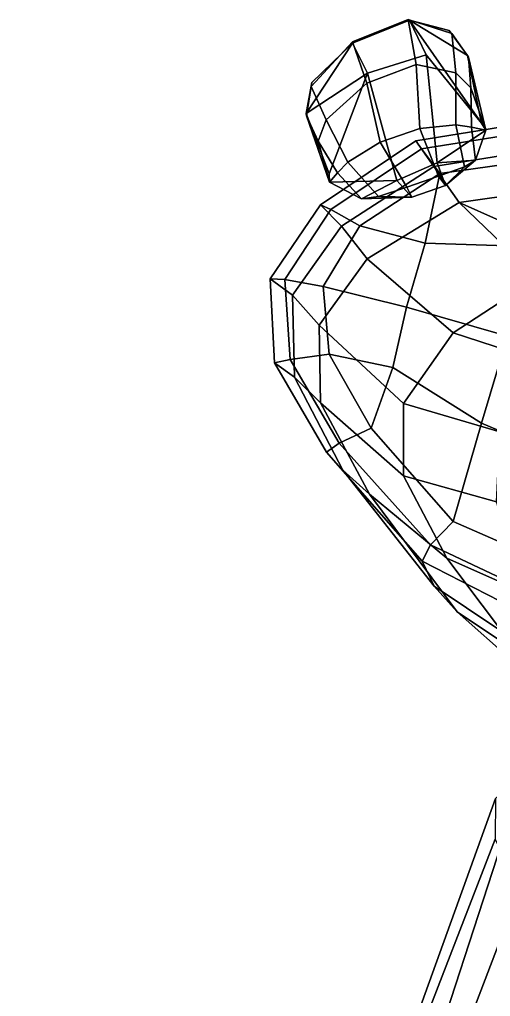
# Model space of a CAD drawing. Extents: x -0.99 to 0.99, y -0.79 to 0.79.
# Drawn here: x -0.7475 to -0.5871, y 0.4493 to 0.7821 of the extents above; entities that cross this region are included whole.
import ezdxf

# ---------------------------------------------------------------- set-up
doc = ezdxf.new("R2010")
doc.units = 0
doc.linetypes.add('SOLIDLINE', pattern=[0])
for name, color, linetype in [('bot', 1, 'SOLIDLINE'), ('leg', 1, 'SOLIDLINE'), ('nails', 1, 'SOLIDLINE')]:
    doc.layers.add(name, color=color, linetype=linetype)

msp = doc.modelspace()

# ---------------------------------------------------------------- linework, layer by layer
at = {"layer": 'bot'}
for points in [[(-0.747472, -0.087281, -0.237876), (-0.080616, 0.521905, -0.280831), (-0.153954, 0.525878, -0.281586)], [(-0.747472, -0.087281, -0.237876), (-0.153954, 0.525878, -0.281586), (-0.258175, 0.517528, -0.285007)], [(-0.747472, -0.087281, -0.237876), (-0.006149, 0.510576, -0.276462), (-0.080616, 0.521905, -0.280831)], [(-0.747472, -0.087281, -0.237876), (-0.258175, 0.517528, -0.285007), (-0.356314, 0.499593, -0.284188)], [(-0.747472, -0.087281, -0.237876), (0.064407, 0.492585, -0.269085), (-0.006149, 0.510576, -0.276462)], [(-0.747472, -0.087281, -0.237876), (-0.356314, 0.499593, -0.284188), (-0.40779, 0.480922, -0.285953)], [(-0.747472, -0.087281, -0.237876), (0.111999, 0.473719, -0.268131), (0.064407, 0.492585, -0.269085)], [(-0.747472, -0.087281, -0.237876), (-0.40779, 0.480922, -0.285953), (-0.454765, 0.451244, -0.291746)], [(-0.747472, -0.087281, -0.237876), (0.159592, 0.454854, -0.278037), (0.111999, 0.473719, -0.268131)], [(-0.747472, -0.087281, -0.237876), (0.211672, 0.422475, -0.291576), (0.159592, 0.454854, -0.278037)], [(-0.747472, -0.087281, -0.237876), (-0.454765, 0.451244, -0.291746), (-0.515084, 0.415194, -0.29271)]]:
    msp.add_3dface(points, dxfattribs=at)
at = {"layer": 'leg'}
for points in [[(-0.557439, 0.739867, -0.525454), (-0.561247, 0.749089, -0.549859), (-0.612486, 0.74075, -0.535306), (-0.606381, 0.732059, -0.511703)], [(-0.561247, 0.749089, -0.549859), (-0.561319, 0.745881, -0.558601), (-0.610566, 0.73798, -0.544916), (-0.612486, 0.74075, -0.535306)], [(-0.561319, 0.745881, -0.558601), (-0.559694, 0.735928, -0.564669), (-0.604352, 0.72957, -0.554152), (-0.610566, 0.73798, -0.544916)], [(-0.606381, 0.732059, -0.511703), (-0.612486, 0.74075, -0.535306), (-0.644936, 0.71896, -0.523726), (-0.637856, 0.711651, -0.500562)], [(-0.612486, 0.74075, -0.535306), (-0.610566, 0.73798, -0.544916), (-0.641424, 0.717383, -0.533965), (-0.644936, 0.71896, -0.523726)], [(-0.551494, 0.726314, -0.487239), (-0.557439, 0.739867, -0.525454), (-0.606381, 0.732059, -0.511703), (-0.597819, 0.719728, -0.475497)], [(-0.610566, 0.73798, -0.544916), (-0.604352, 0.72957, -0.554152), (-0.631639, 0.711753, -0.543415), (-0.641424, 0.717383, -0.533965)], [(-0.609366, 0.705928, -0.556875), (-0.604352, 0.72957, -0.554152), (-0.559694, 0.735928, -0.564669), (-0.571125, 0.704595, -0.568928)], [(-0.597819, 0.719728, -0.475497), (-0.606381, 0.732059, -0.511703), (-0.637856, 0.711651, -0.500562), (-0.629131, 0.700594, -0.465951)], [(-0.609366, 0.705928, -0.556875), (-0.631639, 0.711753, -0.543415), (-0.604352, 0.72957, -0.554152)], [(-0.542778, 0.695191, -0.409918), (-0.518173, 0.697827, -0.414266), (-0.551494, 0.726314, -0.487239), (-0.597819, 0.719728, -0.475497)], [(-0.637856, 0.711651, -0.500562), (-0.644936, 0.71896, -0.523726), (-0.662173, 0.693801, -0.518017), (-0.654486, 0.6882, -0.495476)], [(-0.644936, 0.71896, -0.523726), (-0.641424, 0.717383, -0.533965), (-0.657112, 0.693492, -0.527344), (-0.662173, 0.693801, -0.518017)], [(-0.571044, 0.694044, -0.402784), (-0.597819, 0.719728, -0.475497), (-0.629131, 0.700594, -0.465951), (-0.599791, 0.675312, -0.397126)], [(-0.597819, 0.719728, -0.475497), (-0.571044, 0.694044, -0.402784), (-0.542778, 0.695191, -0.409918)], [(-0.641424, 0.717383, -0.533965), (-0.631639, 0.711753, -0.543415), (-0.644097, 0.691153, -0.534698), (-0.657112, 0.693492, -0.527344)], [(-0.629131, 0.700594, -0.465951), (-0.637856, 0.711651, -0.500562), (-0.654486, 0.6882, -0.495476), (-0.645452, 0.677907, -0.462889)], [(-0.644097, 0.691153, -0.534698), (-0.631639, 0.711753, -0.543415), (-0.609366, 0.705928, -0.556875), (-0.61567, 0.684096, -0.554098)], [(-0.571125, 0.704595, -0.568928), (-0.58133, 0.674242, -0.567788), (-0.61567, 0.684096, -0.554098), (-0.609366, 0.705928, -0.556875)], [(-0.599791, 0.675312, -0.397126), (-0.629131, 0.700594, -0.465951), (-0.645452, 0.677907, -0.462889), (-0.616757, 0.651319, -0.396976)], [(-0.654486, 0.6882, -0.495476), (-0.662173, 0.693801, -0.518017), (-0.660702, 0.665086, -0.514149), (-0.6538, 0.660252, -0.492445)], [(-0.662173, 0.693801, -0.518017), (-0.657112, 0.693492, -0.527344), (-0.655354, 0.6663, -0.523264), (-0.660702, 0.665086, -0.514149)], [(-0.657112, 0.693492, -0.527344), (-0.644097, 0.691153, -0.534698), (-0.642038, 0.668075, -0.531059), (-0.655354, 0.6663, -0.523264)], [(-0.541053, 0.677159, -0.333836), (-0.571044, 0.694044, -0.402784), (-0.599791, 0.675312, -0.397126), (-0.567303, 0.664748, -0.332469)], [(-0.61567, 0.684096, -0.554098), (-0.620393, 0.663554, -0.54861), (-0.642038, 0.668075, -0.531059), (-0.644097, 0.691153, -0.534698)], [(-0.645452, 0.677907, -0.462889), (-0.654486, 0.6882, -0.495476), (-0.6538, 0.660252, -0.492445), (-0.644993, 0.651531, -0.466053)], [(-0.620393, 0.663554, -0.54861), (-0.61567, 0.684096, -0.554098), (-0.58133, 0.674242, -0.567788), (-0.590159, 0.64457, -0.562173)], [(-0.616757, 0.651319, -0.396976), (-0.645452, 0.677907, -0.462889), (-0.644993, 0.651531, -0.466053), (-0.616776, 0.626612, -0.402039)], [(-0.567303, 0.664748, -0.332469), (-0.599791, 0.675312, -0.397126), (-0.616757, 0.651319, -0.396976), (-0.583964, 0.641681, -0.335823)], [(-0.590159, 0.64457, -0.562173), (-0.58133, 0.674242, -0.567788), (-0.534955, 0.661343, -0.579452), (-0.546906, 0.626252, -0.578199)], [(-0.660702, 0.665086, -0.514149), (-0.655354, 0.6663, -0.523264), (-0.638625, 0.637797, -0.529414), (-0.642993, 0.634658, -0.520216)], [(-0.655354, 0.6663, -0.523264), (-0.642038, 0.668075, -0.531059), (-0.627786, 0.642879, -0.538745), (-0.638625, 0.637797, -0.529414)], [(-0.620393, 0.663554, -0.54861), (-0.627786, 0.642879, -0.538745), (-0.642038, 0.668075, -0.531059)], [(-0.6538, 0.660252, -0.492445), (-0.660702, 0.665086, -0.514149), (-0.642993, 0.634658, -0.520216), (-0.637328, 0.628591, -0.499526)], [(-0.590159, 0.64457, -0.562173), (-0.599801, 0.611131, -0.550362), (-0.627786, 0.642879, -0.538745), (-0.620393, 0.663554, -0.54861)], [(-0.644993, 0.651531, -0.466053), (-0.6538, 0.660252, -0.492445), (-0.637328, 0.628591, -0.499526), (-0.628348, 0.620429, -0.474195)], [(-0.616776, 0.626612, -0.402039), (-0.644993, 0.651531, -0.466053), (-0.628348, 0.620429, -0.474195), (-0.601919, 0.598649, -0.414387)], [(-0.583964, 0.641681, -0.335823), (-0.616757, 0.651319, -0.396976), (-0.616776, 0.626612, -0.402039), (-0.585056, 0.617835, -0.342581)], [(-0.638625, 0.637797, -0.529414), (-0.627786, 0.642879, -0.538745), (-0.599801, 0.611131, -0.550362), (-0.607502, 0.603144, -0.544533)], [(-0.546906, 0.626252, -0.578199), (-0.557212, 0.592437, -0.576284), (-0.599801, 0.611131, -0.550362), (-0.590159, 0.64457, -0.562173)], [(-0.642993, 0.634658, -0.520216), (-0.638625, 0.637797, -0.529414), (-0.607502, 0.603144, -0.544533), (-0.610403, 0.597617, -0.535793)], [(-0.637328, 0.628591, -0.499526), (-0.642993, 0.634658, -0.520216), (-0.610403, 0.597617, -0.535793), (-0.60626, 0.589008, -0.512053)], [(-0.628348, 0.620429, -0.474195), (-0.637328, 0.628591, -0.499526), (-0.60626, 0.589008, -0.512053), (-0.59849, 0.580362, -0.483609)], [(-0.585056, 0.617835, -0.342581), (-0.616776, 0.626612, -0.402039), (-0.601919, 0.598649, -0.414387), (-0.575138, 0.586633, -0.353118)], [(-0.601919, 0.598649, -0.414387), (-0.628348, 0.620429, -0.474195), (-0.59849, 0.580362, -0.483609), (-0.577911, 0.566575, -0.425861)], [(-0.607502, 0.603144, -0.544533), (-0.599801, 0.611131, -0.550362), (-0.557212, 0.592437, -0.576284), (-0.560178, 0.580724, -0.571431)], [(-0.610403, 0.597617, -0.535793), (-0.607502, 0.603144, -0.544533), (-0.560178, 0.580724, -0.571431), (-0.561619, 0.572641, -0.562712)], [(-0.60626, 0.589008, -0.512053), (-0.610403, 0.597617, -0.535793), (-0.561619, 0.572641, -0.562712), (-0.562258, 0.559587, -0.534252)], [(-0.575138, 0.586633, -0.353118), (-0.601919, 0.598649, -0.414387), (-0.577911, 0.566575, -0.425861), (-0.556657, 0.554372, -0.366293)], [(-0.59849, 0.580362, -0.483609), (-0.60626, 0.589008, -0.512053), (-0.562258, 0.559587, -0.534252), (-0.560102, 0.546274, -0.494371)], [(-0.577911, 0.566575, -0.425861), (-0.59849, 0.580362, -0.483609), (-0.560102, 0.546274, -0.494371), (-0.545982, 0.540008, -0.436705)], [(-0.584351, 0.436604, -0.198853), (-0.556482, 0.530823, -0.184619), (-0.575375, 0.525752, -0.200635), (-0.603798, 0.438446, -0.212563)], [(-0.603798, 0.438446, -0.212563), (-0.575375, 0.525752, -0.200635), (-0.585408, 0.516771, -0.224267), (-0.614393, 0.436422, -0.231944)], [(-0.614393, 0.436422, -0.231944), (-0.585408, 0.516771, -0.224267), (-0.585472, 0.502906, -0.251258), (-0.61424, 0.428594, -0.25267)], [(-0.61424, 0.428594, -0.25267), (-0.585472, 0.502906, -0.251258), (-0.577315, 0.485431, -0.275826), (-0.60404, 0.415588, -0.270289)], [(-0.60404, 0.415588, -0.270289), (-0.577315, 0.485431, -0.275826), (-0.561934, 0.467026, -0.293365), (-0.585499, 0.400566, -0.282785)]]:
    msp.add_3dface(points, dxfattribs=at)
at = {"layer": 'nails'}
for points in [[(-0.615145, 0.782072, -0.548447), (-0.614627, 0.781903, -0.552675), (-0.634128, 0.774073, -0.546686), (-0.634052, 0.774437, -0.54261)], [(-0.612356, 0.766754, -0.530955), (-0.615145, 0.782072, -0.548447), (-0.634052, 0.774437, -0.54261), (-0.629159, 0.760409, -0.525496)], [(-0.598924, 0.763881, -0.537281), (-0.600258, 0.777372, -0.552858), (-0.615145, 0.782072, -0.548447), (-0.612356, 0.766754, -0.530955)], [(-0.600258, 0.777372, -0.552858), (-0.601166, 0.778361, -0.556279), (-0.614627, 0.781903, -0.552675), (-0.615145, 0.782072, -0.548447)], [(-0.634128, 0.774073, -0.546686), (-0.614627, 0.781903, -0.552675), (-0.608976, 0.77003, -0.547919), (-0.628952, 0.763754, -0.542215)], [(-0.614627, 0.781903, -0.552675), (-0.601166, 0.778361, -0.556279), (-0.594982, 0.769873, -0.557374)], [(-0.614627, 0.781903, -0.552675), (-0.594982, 0.769873, -0.557374), (-0.590218, 0.746815, -0.556213)], [(-0.614627, 0.781903, -0.552675), (-0.590218, 0.746815, -0.556213), (-0.608976, 0.77003, -0.547919)], [(-0.600258, 0.777372, -0.552858), (-0.594609, 0.769288, -0.553847), (-0.594982, 0.769873, -0.557374), (-0.601166, 0.778361, -0.556279)], [(-0.594609, 0.769288, -0.553847), (-0.600258, 0.777372, -0.552858), (-0.598924, 0.763881, -0.537281), (-0.593802, 0.758805, -0.541518)], [(-0.649839, 0.750034, -0.539933), (-0.647902, 0.760659, -0.541588), (-0.634128, 0.774073, -0.546686)], [(-0.649839, 0.750034, -0.539933), (-0.634128, 0.774073, -0.546686), (-0.628952, 0.763754, -0.542215)], [(-0.629159, 0.760409, -0.525496), (-0.634052, 0.774437, -0.54261), (-0.648124, 0.75928, -0.537722), (-0.643061, 0.747963, -0.522794)], [(-0.634052, 0.774437, -0.54261), (-0.634128, 0.774073, -0.546686), (-0.647902, 0.760659, -0.541588), (-0.648124, 0.75928, -0.537722)], [(-0.61895, 0.727251, -0.511805), (-0.628952, 0.763754, -0.542215), (-0.608976, 0.77003, -0.547919), (-0.605234, 0.733297, -0.519133)], [(-0.605234, 0.733297, -0.519133), (-0.608976, 0.77003, -0.547919), (-0.590218, 0.746815, -0.556213), (-0.588731, 0.744361, -0.553053)], [(-0.588731, 0.744361, -0.553053), (-0.590218, 0.746815, -0.556213), (-0.594982, 0.769873, -0.557374), (-0.594609, 0.769288, -0.553847)], [(-0.588731, 0.744361, -0.553053), (-0.594609, 0.769288, -0.553847), (-0.593802, 0.758805, -0.541518)], [(-0.624718, 0.740281, -0.507469), (-0.611176, 0.744997, -0.51205), (-0.612356, 0.766754, -0.530955), (-0.629159, 0.760409, -0.525496)], [(-0.611176, 0.744997, -0.51205), (-0.598857, 0.74623, -0.520407), (-0.598924, 0.763881, -0.537281), (-0.612356, 0.766754, -0.530955)], [(-0.649839, 0.750034, -0.539933), (-0.628952, 0.763754, -0.542215), (-0.642041, 0.729556, -0.539489)], [(-0.641922, 0.726664, -0.535844), (-0.642041, 0.729556, -0.539489), (-0.628952, 0.763754, -0.542215), (-0.61895, 0.727251, -0.511805)], [(-0.593802, 0.758805, -0.541518), (-0.598924, 0.763881, -0.537281), (-0.598857, 0.74623, -0.520407), (-0.593544, 0.7454, -0.528096)], [(-0.649765, 0.749325, -0.536219), (-0.648124, 0.75928, -0.537722), (-0.647902, 0.760659, -0.541588), (-0.649839, 0.750034, -0.539933)], [(-0.645812, 0.740584, -0.524448), (-0.643061, 0.747963, -0.522794), (-0.648124, 0.75928, -0.537722), (-0.649765, 0.749325, -0.536219)], [(-0.635714, 0.733539, -0.508025), (-0.624718, 0.740281, -0.507469), (-0.629159, 0.760409, -0.525496), (-0.643061, 0.747963, -0.522794)], [(-0.588731, 0.744361, -0.553053), (-0.593802, 0.758805, -0.541518), (-0.593544, 0.7454, -0.528096)], [(-0.649765, 0.749325, -0.536219), (-0.649839, 0.750034, -0.539933), (-0.642041, 0.729556, -0.539489), (-0.641922, 0.726664, -0.535844)], [(-0.645812, 0.740584, -0.524448), (-0.649765, 0.749325, -0.536219), (-0.641922, 0.726664, -0.535844)], [(-0.639162, 0.72984, -0.512893), (-0.635714, 0.733539, -0.508025), (-0.643061, 0.747963, -0.522794), (-0.645812, 0.740584, -0.524448)], [(-0.611176, 0.744997, -0.51205), (-0.604759, 0.72867, -0.49922), (-0.595992, 0.731881, -0.507663), (-0.598857, 0.74623, -0.520407)], [(-0.593544, 0.7454, -0.528096), (-0.598857, 0.74623, -0.520407), (-0.595992, 0.731881, -0.507663), (-0.592244, 0.734223, -0.517956)], [(-0.624718, 0.740281, -0.507469), (-0.615534, 0.724952, -0.495619), (-0.604759, 0.72867, -0.49922), (-0.611176, 0.744997, -0.51205)], [(-0.605234, 0.733297, -0.519133), (-0.588731, 0.744361, -0.553053), (-0.592244, 0.734223, -0.517956)], [(-0.593544, 0.7454, -0.528096), (-0.592244, 0.734223, -0.517956), (-0.588731, 0.744361, -0.553053)], [(-0.641922, 0.726664, -0.535844), (-0.639162, 0.72984, -0.512893), (-0.645812, 0.740584, -0.524448)], [(-0.635714, 0.733539, -0.508025), (-0.625205, 0.721832, -0.497947), (-0.615534, 0.724952, -0.495619), (-0.624718, 0.740281, -0.507469)], [(-0.630988, 0.720973, -0.505117), (-0.625205, 0.721832, -0.497947), (-0.635714, 0.733539, -0.508025), (-0.639162, 0.72984, -0.512893)], [(-0.613924, 0.721543, -0.497564), (-0.61895, 0.727251, -0.511805), (-0.605234, 0.733297, -0.519133), (-0.602443, 0.725517, -0.501385)], [(-0.602443, 0.725517, -0.501385), (-0.605234, 0.733297, -0.519133), (-0.592244, 0.734223, -0.517956)], [(-0.592244, 0.734223, -0.517956), (-0.595992, 0.731881, -0.507663), (-0.602443, 0.725517, -0.501385)], [(-0.641922, 0.726664, -0.535844), (-0.630988, 0.720973, -0.505117), (-0.639162, 0.72984, -0.512893)], [(-0.604759, 0.72867, -0.49922), (-0.602443, 0.725517, -0.501385), (-0.595992, 0.731881, -0.507663)], [(-0.630988, 0.720973, -0.505117), (-0.641922, 0.726664, -0.535844), (-0.61895, 0.727251, -0.511805)], [(-0.61895, 0.727251, -0.511805), (-0.613924, 0.721543, -0.497564), (-0.630988, 0.720973, -0.505117)], [(-0.615534, 0.724952, -0.495619), (-0.613924, 0.721543, -0.497564), (-0.602443, 0.725517, -0.501385), (-0.604759, 0.72867, -0.49922)], [(-0.625205, 0.721832, -0.497947), (-0.613924, 0.721543, -0.497564), (-0.615534, 0.724952, -0.495619)], [(-0.613924, 0.721543, -0.497564), (-0.625205, 0.721832, -0.497947), (-0.630988, 0.720973, -0.505117)]]:
    msp.add_3dface(points, dxfattribs=at)

doc.saveas('drawing.dxf')
